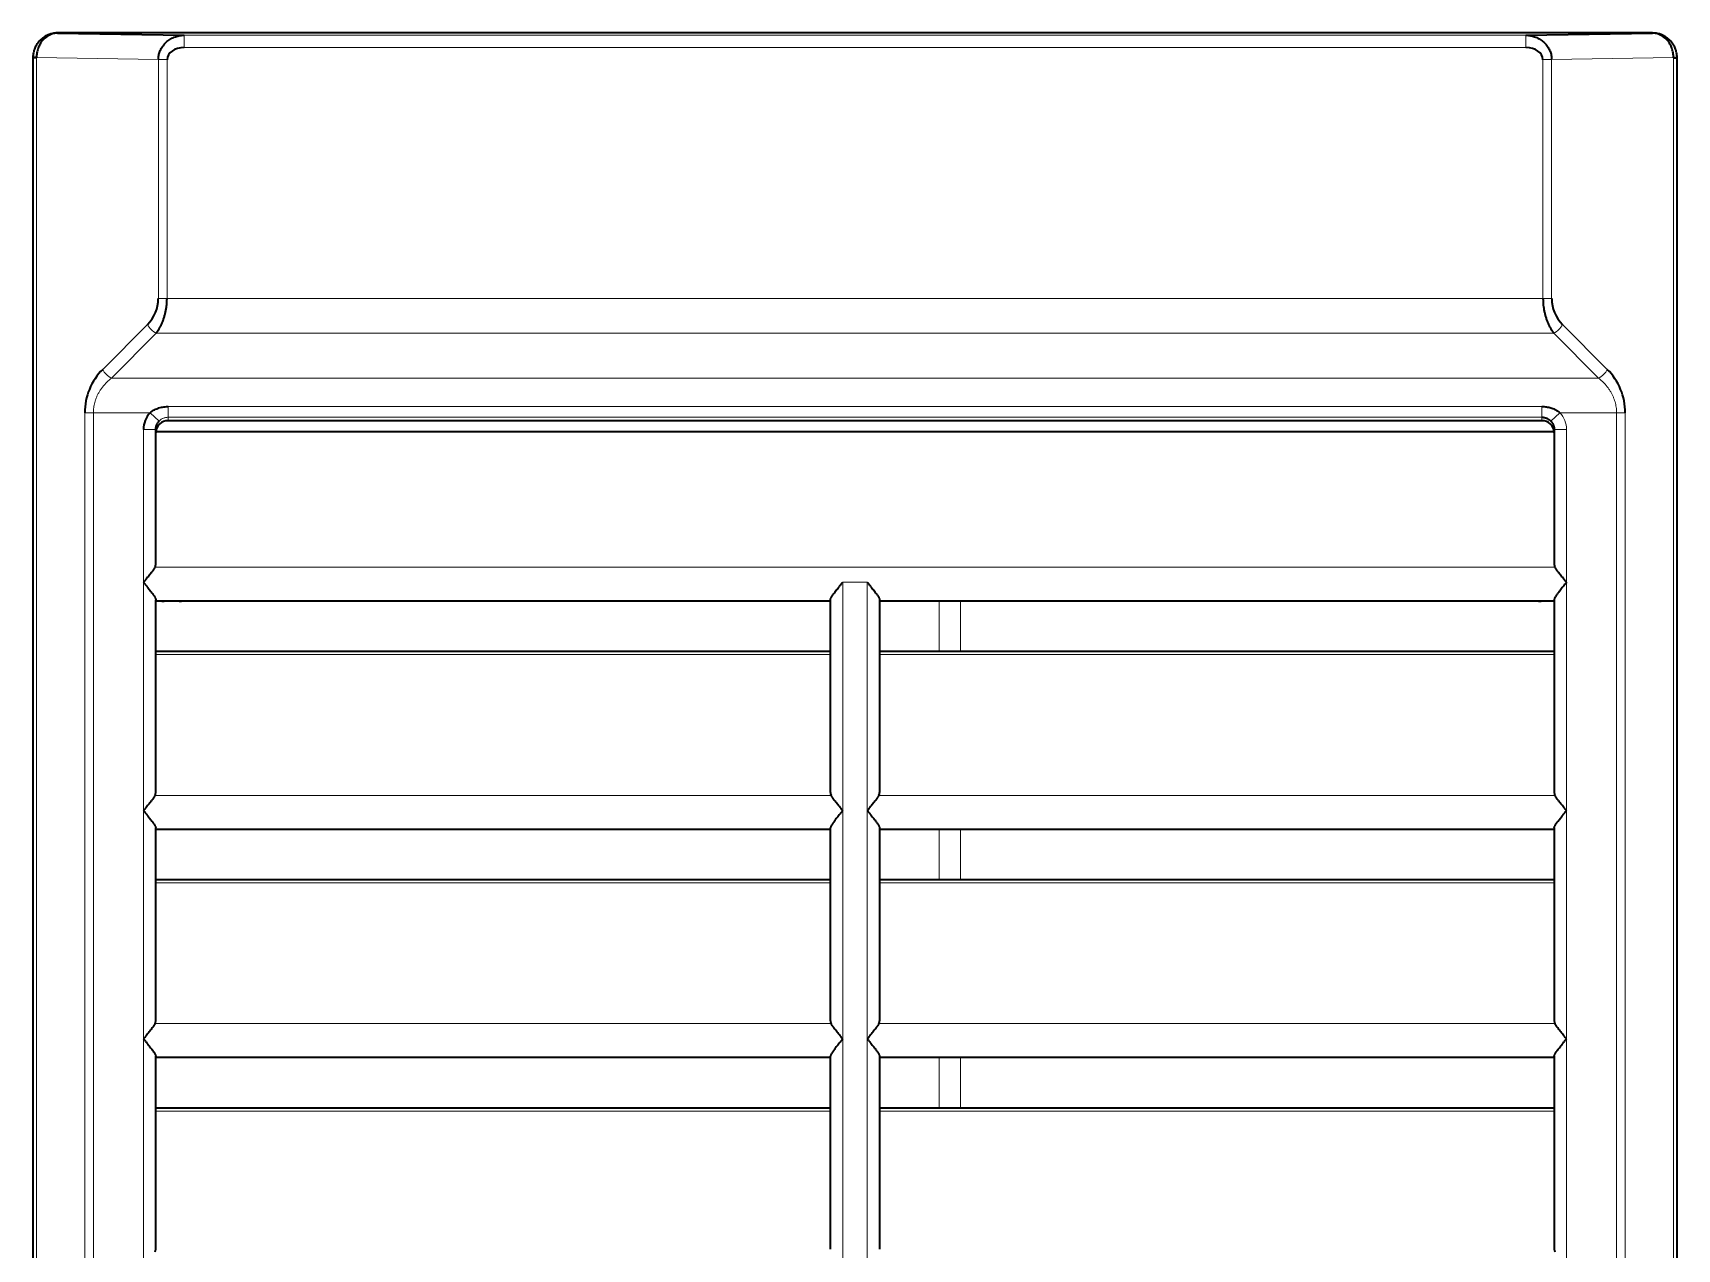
# Model space of a CAD drawing. Header units: inches. Extents: x -1096 to 3103, y -191 to 3207.
# Drawn here: x 294.7 to 361.7, y 1315.7 to 1365.3 of the extents above; entities that cross this region are included whole.
import ezdxf

# ---------------------------------------------------------------- set-up
doc = ezdxf.new("R2010")
doc.units = ezdxf.units.IN

msp = doc.modelspace()

# ---------------------------------------------------------------- linework, layer by layer
at = {"lineweight": 13}
for p, q in [((295.698, 1365.285), (295.704, 1365.291)), ((300.859, 1365.194), (355.548, 1365.194)), ((300.859, 1365.194), (300.859, 1364.695)), ((355.548, 1365.194), (355.548, 1364.695)), ((360.704, 1365.291), (360.71, 1365.285)), ((300.859, 1364.695), (355.548, 1364.695)), ((294.841, 1364.287), (299.808, 1364.201)), ((294.841, 1364.281), (294.841, 1252.808)), ((299.808, 1354.469), (299.808, 1364.201)), ((299.808, 1364.201), (300.161, 1364.201)), ((300.161, 1354.469), (300.161, 1364.201)), ((356.247, 1364.201), (356.247, 1354.469)), ((356.6, 1364.201), (356.247, 1364.201)), ((356.6, 1364.201), (361.567, 1364.287)), ((356.6, 1364.201), (356.6, 1354.469)), ((361.567, 1252.808), (361.567, 1364.281)), ((299.808, 1354.469), (300.161, 1354.469)), ((356.247, 1354.469), (300.161, 1354.469)), ((356.6, 1354.469), (356.247, 1354.469)), ((297.54, 1351.58), (299.368, 1353.408)), ((357.04, 1353.408), (358.868, 1351.58)), ((297.893, 1351.226), (299.722, 1353.055)), ((356.686, 1353.055), (299.722, 1353.055)), ((356.686, 1353.055), (358.515, 1351.226)), ((297.893, 1351.226), (358.515, 1351.226)), ((296.808, 1349.812), (297.161, 1349.812)), ((296.808, 1252.977), (296.808, 1349.812)), ((297.161, 1252.977), (297.161, 1349.812)), ((297.161, 1349.812), (299.471, 1349.812)), ((299.471, 1349.812), (299.837, 1349.472)), ((300.204, 1350.068), (300.204, 1349.632)), ((300.204, 1350.068), (356.204, 1350.068)), ((356.204, 1350.068), (356.204, 1349.632)), ((356.937, 1349.812), (356.57, 1349.472)), ((356.937, 1349.812), (359.247, 1349.812)), ((359.247, 1349.812), (359.247, 1252.977)), ((359.6, 1349.812), (359.247, 1349.812)), ((359.6, 1349.812), (359.6, 1252.977)), ((299.204, 1342.907), (299.204, 1349.132)), ((299.204, 1349.132), (299.704, 1349.132)), ((300.204, 1349.632), (300.204, 1349.492)), ((300.204, 1349.632), (356.204, 1349.632)), ((356.204, 1349.492), (356.204, 1349.632)), ((357.204, 1349.132), (356.704, 1349.132)), ((357.204, 1342.907), (357.204, 1349.132)), ((356.734, 1343.529), (299.674, 1343.529)), ((299.204, 1333.607), (299.204, 1342.907)), ((327.704, 1342.907), (327.704, 1333.607)), ((328.704, 1342.907), (327.704, 1342.907)), ((328.704, 1333.607), (328.704, 1342.907)), ((357.204, 1333.607), (357.204, 1342.907)), ((331.641, 1340.089), (331.641, 1342.157)), ((332.507, 1342.157), (332.507, 1340.09)), ((327.204, 1339.962), (299.704, 1339.962)), ((356.704, 1339.962), (329.204, 1339.962)), ((327.234, 1334.229), (299.674, 1334.229)), ((356.734, 1334.229), (329.174, 1334.229)), ((299.204, 1324.307), (299.204, 1333.607)), ((327.704, 1333.607), (327.704, 1324.307)), ((328.704, 1324.307), (328.704, 1333.607)), ((357.204, 1333.607), (357.204, 1324.307)), ((331.641, 1330.79), (331.641, 1332.856)), ((332.507, 1332.857), (332.507, 1330.79)), ((327.204, 1330.662), (299.704, 1330.662)), ((356.704, 1330.662), (329.204, 1330.662)), ((299.204, 1315.007), (299.204, 1324.307)), ((327.234, 1324.929), (299.674, 1324.929)), ((327.704, 1324.307), (327.704, 1315.007)), ((328.704, 1315.007), (328.704, 1324.307)), ((356.734, 1324.929), (329.174, 1324.929)), ((357.204, 1324.307), (357.204, 1315.007)), ((331.641, 1321.489), (331.641, 1323.557)), ((332.507, 1323.557), (332.507, 1321.49)), ((327.204, 1321.362), (299.704, 1321.362)), ((356.704, 1321.362), (329.204, 1321.362))]:
    msp.add_line(p, q, dxfattribs=at)
at = {"lineweight": 35}
for p, q in [((295.698, 1365.285), (300.859, 1365.194)), ((360.704, 1365.291), (295.704, 1365.291)), ((355.548, 1365.194), (360.71, 1365.285)), ((294.997, 1364.998), (294.989, 1364.989)), ((361.419, 1364.989), (361.411, 1364.998)), ((294.695, 1364.281), (294.695, 1252.808)), ((294.841, 1364.287), (294.841, 1364.281)), ((361.567, 1364.281), (361.567, 1364.287)), ((361.713, 1252.808), (361.713, 1364.281)), ((299.704, 1343.643), (299.704, 1349.132)), ((356.204, 1349.492), (300.204, 1349.492)), ((356.704, 1349.132), (356.704, 1343.643)), ((299.706, 1349.039), (299.704, 1348.993)), ((356.702, 1349.039), (299.706, 1349.039)), ((356.704, 1348.993), (356.702, 1349.039)), ((299.704, 1334.343), (299.704, 1342.2)), ((299.704, 1342.157), (327.204, 1342.157)), ((299.935, 1342.157), (299.944, 1342.14)), ((299.939, 1342.149), (299.95, 1342.14)), ((299.95, 1342.14), (300.052, 1342.14)), ((300.635, 1342.157), (300.644, 1342.141)), ((300.65, 1342.14), (300.752, 1342.14)), ((301.335, 1342.157), (301.344, 1342.14)), ((301.345, 1342.148), (301.453, 1342.148)), ((302.035, 1342.157), (302.044, 1342.141)), ((327.204, 1334.343), (327.204, 1342.2)), ((329.204, 1342.2), (329.204, 1334.343)), ((329.204, 1342.157), (356.704, 1342.157)), ((356.07, 1342.14), (356.054, 1342.16)), ((356.07, 1342.14), (356.172, 1342.14)), ((356.178, 1342.141), (356.187, 1342.157)), ((356.704, 1342.2), (356.704, 1334.343)), ((327.204, 1340.091), (299.704, 1340.091)), ((356.704, 1340.091), (329.204, 1340.091)), ((299.704, 1325.043), (299.704, 1332.9)), ((299.704, 1332.857), (327.204, 1332.857)), ((327.204, 1325.043), (327.204, 1332.9)), ((329.204, 1332.9), (329.204, 1325.043)), ((329.204, 1332.857), (356.704, 1332.857)), ((356.704, 1332.9), (356.704, 1325.043)), ((327.204, 1330.791), (299.704, 1330.791)), ((356.704, 1330.791), (329.204, 1330.791)), ((299.704, 1315.743), (299.704, 1323.6)), ((299.704, 1323.557), (327.204, 1323.557)), ((327.204, 1315.743), (327.204, 1323.6)), ((329.204, 1323.6), (329.204, 1315.743)), ((329.204, 1323.557), (356.704, 1323.557)), ((356.704, 1323.6), (356.704, 1315.743)), ((327.204, 1321.491), (299.704, 1321.491)), ((356.704, 1321.491), (329.204, 1321.491))]:
    msp.add_line(p, q, dxfattribs=at)
msp.add_arc((300.204, 1349.132), 1, 137.14026, 180.0007, dxfattribs=at)
at = {"lineweight": 13}
msp.add_arc((356.204, 1349.132), 1, 359.99944, 42.8596, dxfattribs=at)
at = {"lineweight": 35}
for centre, major_axis, ratio, start_param, end_param in [((295.704, 1364.29), (0.707, 0.707), 0.999695, 0.785246, 1.350793), ((360.704, 1364.29), (0.707, -0.707), 0.999695, 1.570796, 2.356347), ((300.868, 1364.194), (-0.707, 0.012), 0.707033, 4.736904, 6.29547), ((355.54, 1364.194), (-0.707, -0.012), 0.707076, 3.129259, 4.687714), ((298.309, 1354.469), (0.323, 1.464), 0.999392, 4.143856, 4.929694), ((358.1, 1354.469), (-0.691, 1.331), 0.99971, 1.092034, 1.877646), ((299.3, 1349.816), (1.177, 2.201), 0.998275, 1.275852, 2.062555), ((357.111, 1349.815), (-0.646, 2.41), 0.997719, 4.449963, 5.237047), ((300.204, 1348.992), (0, -0.5), 0.999848, 3.141593, 4.61781), ((356.204, 1348.992), (0, 0.5), 0.999848, 4.806968, 6.283185), ((299.204, 1343.643), (-0.5, 0), 0.674509, 2.795963, 3.141593), ((357.204, 1343.643), (0.5, 0), 0.674509, 3.141593, 3.487223), ((299.204, 1334.343), (0.5, 0), 0.674509, 5.937555, 6.283185), ((327.704, 1334.343), (0.5, 0), 0.674509, 3.141593, 3.487223), ((328.704, 1334.343), (0.5, 0), 0.674509, 5.937555, 6.283185), ((357.204, 1334.343), (0.5, 0), 0.674509, 3.141593, 3.487223), ((299.204, 1325.043), (0.5, 0), 0.674509, 5.937555, 6.283185), ((327.704, 1325.043), (0.5, 0), 0.674509, 3.141593, 3.487223), ((328.704, 1325.043), (-0.5, 0), 0.674509, 2.795963, 3.141593), ((357.204, 1325.043), (0.5, 0), 0.674509, 3.141593, 3.487223), ((299.204, 1315.743), (0.5, 0), 0.674509, 5.937555, 6.283185), ((357.204, 1315.743), (0.5, 0), 0.674509, 3.141593, 3.487223)]:
    msp.add_ellipse(centre, major_axis=major_axis, ratio=ratio, start_param=start_param, end_param=end_param, dxfattribs=at)
at = {"lineweight": 13}
for centre, major_axis, start_param, end_param in [((299.722, 1353.408), (-0.354, 0.354), 1.047198, 2.094395), ((356.686, 1353.408), (0.354, 0.354), 4.18879, 5.235988), ((297.893, 1351.58), (-0.354, 0.354), 1.047198, 2.094395), ((358.515, 1351.58), (0.354, 0.354), 4.18879, 5.235988)]:
    msp.add_ellipse(centre, major_axis=major_axis, ratio=0.57735, start_param=start_param, end_param=end_param, dxfattribs=at)
at = {"lineweight": 35}
for points in [[(295.698, 1365.285), (295.665, 1365.284), (295.599, 1365.281), (295.501, 1365.266), (295.405, 1365.242), (295.312, 1365.208), (295.223, 1365.166), (295.139, 1365.115), (295.06, 1365.056), (294.987, 1364.99), (294.922, 1364.918), (294.864, 1364.84), (294.813, 1364.757), (294.772, 1364.669), (294.738, 1364.578), (294.714, 1364.485), (294.699, 1364.39), (294.695, 1364.326), (294.695, 1364.294)], [(295.698, 1365.285), (295.67, 1365.284), (295.614, 1365.28), (295.53, 1365.265), (295.448, 1365.24), (295.368, 1365.206), (295.292, 1365.163), (295.22, 1365.111), (295.153, 1365.052), (295.091, 1364.986), (295.035, 1364.913), (294.985, 1364.835), (294.943, 1364.751), (294.907, 1364.663), (294.878, 1364.572), (294.858, 1364.479), (294.845, 1364.383), (294.842, 1364.319), (294.841, 1364.287)], [(299.808, 1364.201), (299.808, 1364.229), (299.81, 1364.285), (299.822, 1364.368), (299.841, 1364.452), (299.869, 1364.535), (299.904, 1364.616), (299.947, 1364.695), (299.998, 1364.77), (300.056, 1364.842), (300.122, 1364.909), (300.196, 1364.971), (300.275, 1365.027), (300.361, 1365.076), (300.453, 1365.117), (300.548, 1365.15), (300.648, 1365.175), (300.753, 1365.19), (300.824, 1365.194), (300.859, 1365.194)], [(355.548, 1365.194), (355.584, 1365.194), (355.655, 1365.19), (355.757, 1365.175), (355.857, 1365.151), (355.953, 1365.118), (356.044, 1365.077), (356.13, 1365.028), (356.209, 1364.974), (356.281, 1364.913), (356.347, 1364.847), (356.405, 1364.776), (356.456, 1364.702), (356.5, 1364.624), (356.536, 1364.544), (356.564, 1364.462), (356.584, 1364.377), (356.597, 1364.289), (356.6, 1364.23), (356.6, 1364.201)], [(361.713, 1364.294), (361.713, 1364.326), (361.709, 1364.39), (361.694, 1364.485), (361.67, 1364.578), (361.636, 1364.669), (361.595, 1364.756), (361.545, 1364.839), (361.486, 1364.917), (361.421, 1364.99), (361.348, 1365.056), (361.269, 1365.114), (361.185, 1365.165), (361.096, 1365.208), (361.003, 1365.242), (360.907, 1365.266), (360.809, 1365.281), (360.743, 1365.284), (360.71, 1365.285)], [(361.567, 1364.287), (361.566, 1364.319), (361.563, 1364.383), (361.55, 1364.478), (361.53, 1364.572), (361.501, 1364.663), (361.466, 1364.751), (361.423, 1364.834), (361.373, 1364.913), (361.317, 1364.985), (361.255, 1365.052), (361.188, 1365.111), (361.116, 1365.162), (361.04, 1365.205), (360.96, 1365.24), (360.878, 1365.265), (360.794, 1365.28), (360.738, 1365.284), (360.71, 1365.285)], [(299.722, 1353.055), (299.75, 1353.092), (299.803, 1353.17), (299.873, 1353.288), (299.936, 1353.411), (299.99, 1353.538), (300.037, 1353.667), (300.075, 1353.798), (300.107, 1353.931), (300.131, 1354.065), (300.149, 1354.199), (300.159, 1354.335), (300.161, 1354.424), (300.161, 1354.469)], [(356.247, 1354.469), (356.247, 1354.425), (356.249, 1354.337), (356.259, 1354.205), (356.276, 1354.072), (356.299, 1353.938), (356.331, 1353.805), (356.37, 1353.672), (356.416, 1353.542), (356.471, 1353.414), (356.534, 1353.289), (356.605, 1353.169), (356.658, 1353.092), (356.686, 1353.055)], [(299.471, 1349.812), (299.493, 1349.831), (299.539, 1349.867), (299.613, 1349.915), (299.696, 1349.959), (299.786, 1349.996), (299.88, 1350.027), (299.98, 1350.049), (300.09, 1350.065), (300.165, 1350.068), (300.204, 1350.068)], [(356.204, 1350.068), (356.236, 1350.068), (356.299, 1350.066), (356.39, 1350.055), (356.48, 1350.038), (356.567, 1350.015), (356.649, 1349.986), (356.725, 1349.952), (356.8, 1349.912), (356.872, 1349.865), (356.916, 1349.83), (356.937, 1349.812)], [(299.704, 1349.132), (299.704, 1349.146), (299.705, 1349.174), (299.71, 1349.213), (299.718, 1349.253), (299.73, 1349.292), (299.744, 1349.33), (299.761, 1349.366), (299.782, 1349.402), (299.808, 1349.438), (299.827, 1349.461), (299.837, 1349.472)], [(356.204, 1349.632), (356.22, 1349.632), (356.252, 1349.631), (356.297, 1349.624), (356.342, 1349.614), (356.385, 1349.599), (356.427, 1349.581), (356.464, 1349.56), (356.502, 1349.535), (356.538, 1349.505), (356.56, 1349.483), (356.57, 1349.472)], [(356.57, 1349.472), (356.58, 1349.462), (356.598, 1349.44), (356.622, 1349.408), (356.643, 1349.373), (356.661, 1349.337), (356.676, 1349.299), (356.688, 1349.261), (356.697, 1349.22), (356.703, 1349.177), (356.704, 1349.147), (356.704, 1349.132)], [(299.674, 1343.529), (299.669, 1343.518), (299.655, 1343.495), (299.629, 1343.454), (299.597, 1343.407), (299.558, 1343.352), (299.512, 1343.291), (299.46, 1343.225), (299.403, 1343.152), (299.34, 1343.074), (299.273, 1342.991), (299.227, 1342.935), (299.204, 1342.907)], [(357.204, 1342.907), (357.181, 1342.935), (357.136, 1342.991), (357.069, 1343.073), (357.006, 1343.151), (356.948, 1343.224), (356.896, 1343.292), (356.85, 1343.352), (356.811, 1343.406), (356.779, 1343.454), (356.753, 1343.495), (356.739, 1343.518), (356.734, 1343.529)], [(299.204, 1342.907), (299.227, 1342.879), (299.273, 1342.823), (299.342, 1342.738), (299.407, 1342.657), (299.467, 1342.581), (299.52, 1342.513), (299.565, 1342.452), (299.604, 1342.397), (299.637, 1342.35), (299.662, 1342.309), (299.681, 1342.274), (299.694, 1342.244), (299.702, 1342.219), (299.704, 1342.206), (299.704, 1342.2)], [(327.204, 1342.2), (327.204, 1342.206), (327.206, 1342.219), (327.213, 1342.244), (327.227, 1342.273), (327.246, 1342.308), (327.271, 1342.349), (327.303, 1342.397), (327.342, 1342.452), (327.388, 1342.513), (327.441, 1342.581), (327.501, 1342.656), (327.566, 1342.738), (327.635, 1342.823), (327.681, 1342.879), (327.704, 1342.907)], [(328.704, 1342.907), (328.727, 1342.879), (328.773, 1342.823), (328.842, 1342.738), (328.907, 1342.657), (328.967, 1342.582), (329.02, 1342.513), (329.065, 1342.452), (329.104, 1342.397), (329.137, 1342.35), (329.162, 1342.309), (329.181, 1342.274), (329.194, 1342.244), (329.202, 1342.219), (329.204, 1342.206), (329.204, 1342.2)], [(357.204, 1342.907), (357.18, 1342.878), (357.133, 1342.82), (357.064, 1342.735), (356.999, 1342.654), (356.939, 1342.579), (356.886, 1342.51), (356.84, 1342.449), (356.802, 1342.394), (356.77, 1342.347), (356.745, 1342.307), (356.726, 1342.272), (356.713, 1342.243), (356.706, 1342.219), (356.704, 1342.206), (356.704, 1342.2)], [(299.674, 1334.229), (299.669, 1334.218), (299.655, 1334.195), (299.629, 1334.154), (299.597, 1334.107), (299.558, 1334.052), (299.512, 1333.991), (299.46, 1333.925), (299.403, 1333.852), (299.34, 1333.774), (299.273, 1333.691), (299.227, 1333.635), (299.204, 1333.607)], [(327.704, 1333.607), (327.681, 1333.635), (327.636, 1333.691), (327.569, 1333.773), (327.506, 1333.851), (327.448, 1333.924), (327.396, 1333.992), (327.35, 1334.052), (327.311, 1334.106), (327.279, 1334.154), (327.253, 1334.195), (327.239, 1334.218), (327.234, 1334.229)], [(329.174, 1334.229), (329.169, 1334.218), (329.155, 1334.195), (329.129, 1334.154), (329.097, 1334.106), (329.058, 1334.052), (329.012, 1333.992), (328.96, 1333.924), (328.902, 1333.851), (328.839, 1333.773), (328.772, 1333.691), (328.727, 1333.635), (328.704, 1333.607)], [(357.204, 1333.607), (357.181, 1333.635), (357.135, 1333.691), (357.068, 1333.774), (357.005, 1333.852), (356.948, 1333.925), (356.896, 1333.991), (356.85, 1334.052), (356.811, 1334.107), (356.779, 1334.154), (356.753, 1334.195), (356.739, 1334.218), (356.734, 1334.229)], [(299.204, 1333.607), (299.227, 1333.579), (299.273, 1333.523), (299.342, 1333.438), (299.407, 1333.357), (299.467, 1333.281), (299.52, 1333.213), (299.565, 1333.152), (299.604, 1333.097), (299.637, 1333.05), (299.662, 1333.009), (299.681, 1332.974), (299.694, 1332.944), (299.702, 1332.919), (299.704, 1332.906), (299.704, 1332.9)], [(327.704, 1333.607), (327.68, 1333.578), (327.633, 1333.52), (327.564, 1333.435), (327.499, 1333.354), (327.439, 1333.279), (327.386, 1333.21), (327.34, 1333.149), (327.302, 1333.094), (327.27, 1333.047), (327.245, 1333.007), (327.226, 1332.972), (327.213, 1332.943), (327.206, 1332.919), (327.204, 1332.906), (327.204, 1332.9)], [(328.704, 1333.607), (328.728, 1333.578), (328.775, 1333.52), (328.844, 1333.435), (328.909, 1333.354), (328.969, 1333.279), (329.022, 1333.21), (329.068, 1333.149), (329.106, 1333.094), (329.138, 1333.047), (329.163, 1333.007), (329.182, 1332.972), (329.195, 1332.943), (329.202, 1332.919), (329.204, 1332.906), (329.204, 1332.9)], [(356.704, 1332.9), (356.704, 1332.906), (356.706, 1332.919), (356.713, 1332.944), (356.727, 1332.973), (356.746, 1333.008), (356.771, 1333.049), (356.803, 1333.097), (356.842, 1333.151), (356.888, 1333.213), (356.941, 1333.281), (357, 1333.356), (357.066, 1333.438), (357.135, 1333.523), (357.181, 1333.579), (357.204, 1333.607)], [(299.674, 1324.929), (299.669, 1324.918), (299.655, 1324.895), (299.629, 1324.854), (299.597, 1324.807), (299.558, 1324.752), (299.512, 1324.691), (299.46, 1324.625), (299.403, 1324.552), (299.34, 1324.474), (299.273, 1324.391), (299.227, 1324.335), (299.204, 1324.307)], [(299.204, 1324.307), (299.227, 1324.279), (299.273, 1324.223), (299.342, 1324.138), (299.407, 1324.057), (299.467, 1323.981), (299.52, 1323.913), (299.565, 1323.852), (299.604, 1323.797), (299.637, 1323.75), (299.662, 1323.709), (299.681, 1323.674), (299.694, 1323.644), (299.702, 1323.619), (299.704, 1323.606), (299.704, 1323.6)], [(327.704, 1324.307), (327.68, 1324.278), (327.633, 1324.22), (327.564, 1324.135), (327.499, 1324.054), (327.439, 1323.979), (327.386, 1323.91), (327.34, 1323.849), (327.302, 1323.794), (327.27, 1323.747), (327.245, 1323.707), (327.226, 1323.672), (327.213, 1323.643), (327.206, 1323.619), (327.204, 1323.606), (327.204, 1323.6)], [(327.704, 1324.307), (327.681, 1324.335), (327.636, 1324.391), (327.569, 1324.473), (327.506, 1324.551), (327.448, 1324.624), (327.396, 1324.692), (327.35, 1324.752), (327.311, 1324.806), (327.279, 1324.854), (327.253, 1324.895), (327.239, 1324.918), (327.234, 1324.929)], [(329.174, 1324.929), (329.169, 1324.918), (329.155, 1324.895), (329.129, 1324.854), (329.097, 1324.806), (329.058, 1324.752), (329.012, 1324.692), (328.96, 1324.624), (328.902, 1324.551), (328.839, 1324.473), (328.772, 1324.391), (328.727, 1324.335), (328.704, 1324.307)], [(328.704, 1324.307), (328.728, 1324.278), (328.775, 1324.22), (328.844, 1324.135), (328.909, 1324.054), (328.969, 1323.979), (329.022, 1323.91), (329.068, 1323.849), (329.106, 1323.794), (329.138, 1323.747), (329.163, 1323.707), (329.182, 1323.672), (329.195, 1323.643), (329.202, 1323.619), (329.204, 1323.606), (329.204, 1323.6)], [(356.704, 1323.6), (356.704, 1323.606), (356.706, 1323.619), (356.713, 1323.644), (356.727, 1323.673), (356.746, 1323.708), (356.771, 1323.749), (356.803, 1323.797), (356.842, 1323.851), (356.888, 1323.913), (356.941, 1323.981), (357, 1324.056), (357.066, 1324.138), (357.135, 1324.223), (357.181, 1324.279), (357.204, 1324.307)], [(357.204, 1324.307), (357.181, 1324.335), (357.135, 1324.391), (357.068, 1324.474), (357.005, 1324.552), (356.948, 1324.625), (356.896, 1324.691), (356.85, 1324.752), (356.811, 1324.807), (356.779, 1324.854), (356.753, 1324.895), (356.739, 1324.918), (356.734, 1324.929)]]:
    msp.add_open_spline(points, degree=3, dxfattribs=at)
for points in [[(294.841, 1364.287), (294.818, 1364.288), (294.796, 1364.288), (294.759, 1364.29), (294.744, 1364.29), (294.719, 1364.291), (294.709, 1364.292), (294.697, 1364.293), (294.694, 1364.293), (294.695, 1364.294)], [(294.841, 1364.281), (294.818, 1364.281), (294.796, 1364.281), (294.759, 1364.281), (294.744, 1364.281), (294.719, 1364.281), (294.709, 1364.281), (294.697, 1364.281), (294.694, 1364.281), (294.695, 1364.281)], [(361.567, 1364.281), (361.59, 1364.281), (361.612, 1364.281), (361.649, 1364.281), (361.664, 1364.281), (361.689, 1364.281), (361.699, 1364.281), (361.711, 1364.281), (361.714, 1364.281), (361.713, 1364.281)]]:
    msp.add_open_spline(points, degree=3, knots=[0, 0, 0, 0, 0.25, 0.25, 0.5, 0.5, 0.75, 0.75, 1, 1, 1, 1], dxfattribs=at)
msp.add_rational_spline([(361.567, 1364.287), (361.664, 1364.29), (361.715, 1364.292), (361.713, 1364.294)], [1.04137589305, 0.986206869417, 0.986208035673, 1.04137939182], degree=3, dxfattribs=at)
at = {"lineweight": 13}
for points, knots in [([(297.161, 1349.812), (297.161, 1349.848), (297.163, 1349.919), (297.174, 1350.025), (297.192, 1350.132), (297.218, 1350.24), (297.252, 1350.35), (297.294, 1350.46), (297.346, 1350.571), (297.408, 1350.682), (297.48, 1350.793), (297.564, 1350.904), (297.66, 1351.014), (297.77, 1351.123), (297.851, 1351.192), (297.893, 1351.226)], [0, 0, 0, 0, 0.062041, 0.123382, 0.186518, 0.251671, 0.319183, 0.389377, 0.462676, 0.539543, 0.620442, 0.705696, 0.796964, 0.895027, 1, 1, 1, 1]), ([(358.515, 1351.226), (358.556, 1351.193), (358.633, 1351.127), (358.74, 1351.022), (358.834, 1350.916), (358.917, 1350.808), (358.989, 1350.699), (359.052, 1350.589), (359.105, 1350.48), (359.149, 1350.37), (359.185, 1350.261), (359.212, 1350.151), (359.232, 1350.04), (359.244, 1349.927), (359.247, 1349.85), (359.247, 1349.812)], [0, 0, 0, 0, 0.101957, 0.195413, 0.284123, 0.368256, 0.448269, 0.524583, 0.597658, 0.667905, 0.735735, 0.801168, 0.866733, 0.933264, 1, 1, 1, 1]), ([(299.837, 1349.472), (299.848, 1349.484), (299.872, 1349.506), (299.909, 1349.537), (299.951, 1349.564), (299.995, 1349.587), (300.043, 1349.607), (300.094, 1349.621), (300.148, 1349.63), (300.185, 1349.632), (300.204, 1349.632)], [0, 0, 0, 0, 0.114389, 0.22928, 0.348436, 0.47093, 0.595409, 0.723627, 0.859621, 1, 1, 1, 1])]:
    msp.add_open_spline(points, degree=3, knots=knots, dxfattribs=at)

doc.saveas('drawing.dxf')
